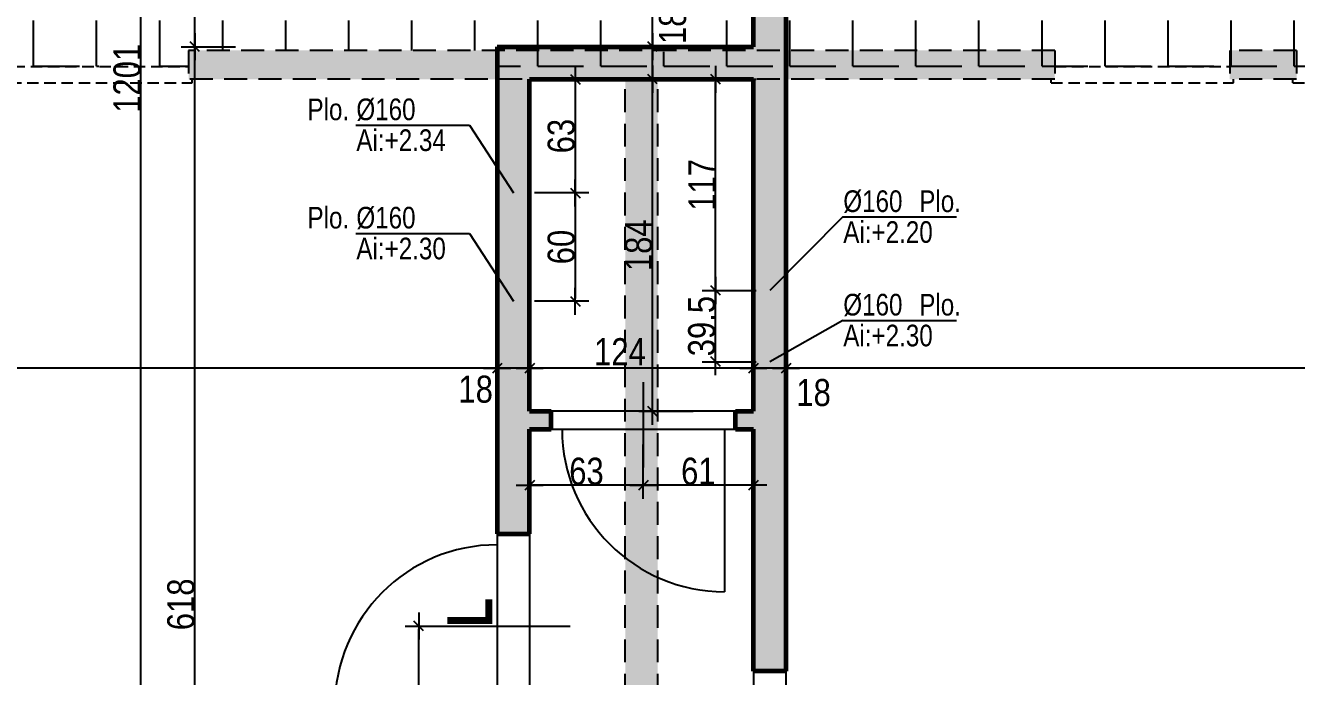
# Model space of a CAD drawing. Header units: centimetres. Extents: x 26018 to 82487, y -36363 to -12761.
# Drawn here: x 68344 to 69048, y -21677 to -21317 of the extents above; entities that cross this region are included whole.
import ezdxf
from ezdxf.enums import TextEntityAlignment as Align

# ---------------------------------------------------------------- set-up
doc = ezdxf.new("R2010")
doc.units = ezdxf.units.CM
doc.header["$LTSCALE"] = 0.5
doc.linetypes.add('CACHEX2', pattern=[19.05, 12.7, -6.35])
doc.layers.get('DEFPOINTS').update_dxf_attribs({"linetype": 'CONTINUOUS'})
for name, color, linetype in [('01_cote_gen', 4, 'CONTINUOUS'), ('01_linteaux', 2, 'CONTINUOUS'), ('01_murs_sup', 2, 'CACHEX2'), ('01_poch_murs', 253, 'CONTINUOUS'), ('01_resv', 32, 'CONTINUOUS'), ('01_texte', 230, 'CONTINUOUS'), ('AA_COTES', 2, 'CONTINUOUS')]:
    doc.layers.add(name, color=color, linetype=linetype)
doc.layers.add('01_murs_coup', color=5, linetype='CONTINUOUS', lineweight=60)
doc.styles.add('impact', font='impact.ttf')
doc.styles.add('MATTE_TXT', font='arial.ttf')
doc.styles.add('STYLE2', font='ARIALN.TTF')
doc.dimstyles.new('JB50', dxfattribs={"dimscale": 0.1, "dimtxt": 150, "dimasz": 15, "dimexe": 0.1, "dimexo": 0.1, "dimgap": 0.09, "dimtad": 1, "dimdec": 1, "dimdsep": 46, "dimtxsty": 'STYLE2', "dimblk1": 'BOND_G', "dimblk2": 'BOND_D', "dimsah": 1, "dimcen": 1.5, "dimdle": 0.01, "dimse1": 1, "dimse2": 1, "dimclrd": 4, "dimclre": 2, "dimclrt": 6, "dimazin": 2, "dimtfac": 2.333333, "dimtdec": 1, "dimtix": 1, "dimtmove": 2, "dimatfit": 3, "dimldrblk": 'BOND_G', "dimfxl": 1, "dimtolj": 1, "dimtzin": 0, "dimarcsym": 0})

# ---------------------------------------------------------------- blocks, each defined once
blk = doc.blocks.new('BOND_G')
at = {"layer": 'AA_COTES', "color": 0}
for p, q in [((0, -5), (0, 15)), ((5, 0), (-5, 0)), ((1.77, 1.77), (-1.77, -1.77))]:
    blk.add_line(p, q, dxfattribs=at)
blk = doc.blocks.new('BOND_D')
at = {"layer": 'AA_COTES', "color": 0}
for p, q in [((0, 5), (0, -15)), ((5, 0), (-5, 0)), ((-1.77, -1.77), (1.77, 1.77))]:
    blk.add_line(p, q, dxfattribs=at)
blk = doc.blocks.new('*D5642')
at = {"layer": '01_cote_gen', "color": 4, "lineweight": -2, "ltscale": 2, "transparency": 16777216}
blk.add_line((69434.61, -21506.5), (68766.61, -21506.5), dxfattribs=at)
at = {"layer": 'DEFPOINTS', "color": 0, "ltscale": 2}
for p in [(68765.11, -21506.5), (68765.11, -21529), (69436.11, -21529)]:
    blk.add_point(p, dxfattribs=at)
at = {"layer": '01_cote_gen', "color": 4, "lineweight": -2, "ltscale": 2, "transparency": 16777216, "xscale": 1.5, "yscale": 1.5, "zscale": 1.5, "rotation": 180}
blk.add_blockref('BOND_D', (68765.11, -21506.5), dxfattribs=at)
at = {"layer": '01_cote_gen', "color": 4, "lineweight": -2, "ltscale": 2, "transparency": 16777216, "xscale": 1.5, "yscale": 1.5, "zscale": 1.5}
blk.add_blockref('BOND_G', (69436.11, -21506.5), dxfattribs=at)
at = {"layer": '01_cote_gen', "color": 6, "ltscale": 2, "transparency": 16777216, "insert": (69100.61, -21498.83), "char_height": 15, "attachment_point": 5, "style": 'STYLE2'}
blk.add_mtext('\\A1;671', dxfattribs=at)
blk = doc.blocks.new('*D5643')
at = {"layer": '01_cote_gen', "color": 4, "lineweight": -2, "ltscale": 2, "transparency": 16777216}
blk.add_line((68763.61, -21506.5), (68748.61, -21506.5), dxfattribs=at)
at = {"layer": 'DEFPOINTS', "color": 0, "ltscale": 2}
for p in [(68747.11, -21506.5), (68747.11, -21561), (68765.11, -21561)]:
    blk.add_point(p, dxfattribs=at)
at = {"layer": '01_cote_gen', "color": 4, "lineweight": -2, "ltscale": 2, "transparency": 16777216, "xscale": 1.5, "yscale": 1.5, "zscale": 1.5, "rotation": 180}
blk.add_blockref('BOND_D', (68747.11, -21506.5), dxfattribs=at)
at = {"layer": '01_cote_gen', "color": 4, "lineweight": -2, "ltscale": 2, "transparency": 16777216, "xscale": 1.5, "yscale": 1.5, "zscale": 1.5}
blk.add_blockref('BOND_G', (68765.11, -21506.5), dxfattribs=at)
at = {"layer": '01_cote_gen', "color": 6, "ltscale": 2, "transparency": 16777216, "insert": (68780.46, -21520.05), "char_height": 15, "attachment_point": 5, "style": 'STYLE2'}
blk.add_mtext('\\A1;18', dxfattribs=at)
blk = doc.blocks.new('*D5644')
at = {"layer": '01_cote_gen', "color": 4, "lineweight": -2, "ltscale": 2, "transparency": 16777216}
blk.add_line((68745.61, -21506.5), (68624.61, -21506.5), dxfattribs=at)
at = {"layer": 'DEFPOINTS', "color": 0, "ltscale": 2}
for p in [(68623.11, -21470.7), (68623.11, -21506.5), (68747.11, -21561)]:
    blk.add_point(p, dxfattribs=at)
at = {"layer": '01_cote_gen', "color": 4, "lineweight": -2, "ltscale": 2, "transparency": 16777216, "xscale": 1.5, "yscale": 1.5, "zscale": 1.5, "rotation": 180}
blk.add_blockref('BOND_D', (68623.11, -21506.5), dxfattribs=at)
at = {"layer": '01_cote_gen', "color": 4, "lineweight": -2, "ltscale": 2, "transparency": 16777216, "xscale": 1.5, "yscale": 1.5, "zscale": 1.5}
blk.add_blockref('BOND_G', (68747.11, -21506.5), dxfattribs=at)
at = {"layer": '01_cote_gen', "color": 6, "ltscale": 2, "transparency": 16777216, "insert": (68673.15, -21497.33), "char_height": 15, "attachment_point": 5, "style": 'STYLE2'}
blk.add_mtext('\\A1;124', dxfattribs=at)
blk = doc.blocks.new('*D5645')
at = {"layer": '01_cote_gen', "color": 4, "lineweight": -2, "ltscale": 2, "transparency": 16777216}
blk.add_line((68621.61, -21506.5), (68606.61, -21506.5), dxfattribs=at)
at = {"layer": 'DEFPOINTS', "color": 0, "ltscale": 2}
for p in [(68623.11, -21470.7), (68605.11, -21489.5), (68605.11, -21506.5)]:
    blk.add_point(p, dxfattribs=at)
at = {"layer": '01_cote_gen', "color": 4, "lineweight": -2, "ltscale": 2, "transparency": 16777216, "xscale": 1.5, "yscale": 1.5, "zscale": 1.5, "rotation": 180}
blk.add_blockref('BOND_D', (68605.11, -21506.5), dxfattribs=at)
at = {"layer": '01_cote_gen', "color": 4, "lineweight": -2, "ltscale": 2, "transparency": 16777216, "xscale": 1.5, "yscale": 1.5, "zscale": 1.5}
blk.add_blockref('BOND_G', (68623.11, -21506.5), dxfattribs=at)
at = {"layer": '01_cote_gen', "color": 6, "ltscale": 2, "transparency": 16777216, "insert": (68593.2, -21518.18), "char_height": 15, "attachment_point": 5, "style": 'STYLE2'}
blk.add_mtext('\\A1;18', dxfattribs=at)
blk = doc.blocks.new('*D5646')
at = {"layer": '01_cote_gen', "color": 4, "lineweight": -2, "ltscale": 2, "transparency": 16777216}
blk.add_line((68603.61, -21506.5), (67935.61, -21506.5), dxfattribs=at)
at = {"layer": 'DEFPOINTS', "color": 0, "ltscale": 2}
for p in [(67934.11, -21489.5), (68605.11, -21489.5), (67934.11, -21506.5)]:
    blk.add_point(p, dxfattribs=at)
at = {"layer": '01_cote_gen', "color": 4, "lineweight": -2, "ltscale": 2, "transparency": 16777216, "xscale": 1.5, "yscale": 1.5, "zscale": 1.5, "rotation": 180}
blk.add_blockref('BOND_D', (67934.11, -21506.5), dxfattribs=at)
at = {"layer": '01_cote_gen', "color": 4, "lineweight": -2, "ltscale": 2, "transparency": 16777216, "xscale": 1.5, "yscale": 1.5, "zscale": 1.5}
blk.add_blockref('BOND_G', (68605.11, -21506.5), dxfattribs=at)
at = {"layer": '01_cote_gen', "color": 6, "ltscale": 2, "transparency": 16777216, "insert": (68269.61, -21498.83), "char_height": 15, "attachment_point": 5, "style": 'STYLE2'}
blk.add_mtext('\\A1;671', dxfattribs=at)
blk = doc.blocks.new('*D5656')
at = {"layer": '01_cote_gen', "color": 4, "lineweight": -2, "transparency": 16777216}
blk.add_line((68561.68, -21944.82), (68561.68, -21650.83), dxfattribs=at)
at = {"layer": 'DEFPOINTS', "color": 0}
for p in [(68561.68, -21649.33), (68582.71, -21649.33), (68605.11, -21946.32)]:
    blk.add_point(p, dxfattribs=at)
at = {"layer": '01_cote_gen', "color": 4, "lineweight": -2, "transparency": 16777216, "xscale": 1.5, "yscale": 1.5, "zscale": 1.5}
for name, p, rotation in [('BOND_D', (68561.68, -21649.33), 90), ('BOND_G', (68561.68, -21946.32), 270)]:
    blk.add_blockref(name, p, dxfattribs=dict(at, rotation=rotation))
at = {"layer": '01_cote_gen', "color": 6, "transparency": 16777216, "insert": (68553.22, -21766.69), "char_height": 15, "attachment_point": 5, "rotation": 90, "style": 'STYLE2'}
blk.add_mtext('\\A1;297', dxfattribs=at)
blk = doc.blocks.new('*D5892')
at = {"layer": '01_cote_gen', "color": 4, "lineweight": -2, "transparency": 16777216}
blk.add_line((68407.74, -21944.82), (68407.74, -20746.83), dxfattribs=at)
at = {"layer": 'DEFPOINTS', "color": 0}
for p in [(68407.74, -20745.33), (68498.11, -20745.33), (68479.99, -21946.32)]:
    blk.add_point(p, dxfattribs=at)
at = {"layer": '01_cote_gen', "color": 4, "lineweight": -2, "transparency": 16777216, "xscale": 1.5, "yscale": 1.5, "zscale": 1.5}
for name, p, rotation in [('BOND_D', (68407.74, -20745.33), 90), ('BOND_G', (68407.74, -21946.32), 270)]:
    blk.add_blockref(name, p, dxfattribs=dict(at, rotation=rotation))
at = {"layer": '01_cote_gen', "color": 6, "transparency": 16777216, "insert": (68400.07, -21345.83), "char_height": 15, "attachment_point": 5, "rotation": 90, "style": 'STYLE2'}
blk.add_mtext('\\A1;1201', dxfattribs=at)
blk = doc.blocks.new('*D5895')
at = {"layer": '01_cote_gen', "color": 4, "lineweight": -2, "transparency": 16777216}
blk.add_line((68437.58, -21944.82), (68437.58, -21329.83), dxfattribs=at)
at = {"layer": 'DEFPOINTS', "color": 0}
for p in [(68437.58, -21328.33), (68605.11, -21328.33), (68458.95, -21946.32)]:
    blk.add_point(p, dxfattribs=at)
at = {"layer": '01_cote_gen', "color": 4, "lineweight": -2, "transparency": 16777216, "xscale": 1.5, "yscale": 1.5, "zscale": 1.5}
for name, p, rotation in [('BOND_D', (68437.58, -21328.33), 90), ('BOND_G', (68437.58, -21946.32), 270)]:
    blk.add_blockref(name, p, dxfattribs=dict(at, rotation=rotation))
at = {"layer": '01_cote_gen', "color": 6, "transparency": 16777216, "insert": (68429.91, -21637.33), "char_height": 15, "attachment_point": 5, "rotation": 90, "style": 'STYLE2'}
blk.add_mtext('\\A1;618', dxfattribs=at)
blk = doc.blocks.new('*D5896')
at = {"layer": '01_cote_gen', "color": 4, "lineweight": -2, "transparency": 16777216}
blk.add_line((68437.58, -21326.83), (68437.58, -20746.83), dxfattribs=at)
at = {"layer": 'DEFPOINTS', "color": 0}
for p in [(68437.58, -20745.33), (68498.11, -20745.33), (68460.08, -21328.33)]:
    blk.add_point(p, dxfattribs=at)
at = {"layer": '01_cote_gen', "color": 4, "lineweight": -2, "transparency": 16777216, "xscale": 1.5, "yscale": 1.5, "zscale": 1.5}
for name, p, rotation in [('BOND_D', (68437.58, -20745.33), 90), ('BOND_G', (68437.58, -21328.33), 270)]:
    blk.add_blockref(name, p, dxfattribs=dict(at, rotation=rotation))
at = {"layer": '01_cote_gen', "color": 6, "transparency": 16777216, "insert": (68429.91, -21036.83), "char_height": 15, "attachment_point": 5, "rotation": 90, "style": 'STYLE2'}
blk.add_mtext('\\A1;583', dxfattribs=at)
blk = doc.blocks.new('*D5897')
at = {"layer": '01_cote_gen', "color": 4, "lineweight": -2, "transparency": 16777216}
blk.add_line((68691.21, -21344.83), (68691.21, -21329.83), dxfattribs=at)
at = {"layer": 'DEFPOINTS', "color": 0}
for p in [(68691.21, -21328.33), (68699.38, -21328.33), (68699.38, -21346.33)]:
    blk.add_point(p, dxfattribs=at)
at = {"layer": '01_cote_gen', "color": 4, "lineweight": -2, "transparency": 16777216, "xscale": 1.5, "yscale": 1.5, "zscale": 1.5}
for name, p, rotation in [('BOND_D', (68691.21, -21328.33), 90), ('BOND_G', (68691.21, -21346.33), 270)]:
    blk.add_blockref(name, p, dxfattribs=dict(at, rotation=rotation))
at = {"layer": '01_cote_gen', "color": 6, "transparency": 16777216, "insert": (68702.36, -21317.31), "char_height": 15, "attachment_point": 5, "rotation": 90, "style": 'STYLE2'}
blk.add_mtext('\\A1;18', dxfattribs=at)
blk = doc.blocks.new('*D5898')
at = {"layer": '01_cote_gen', "color": 4, "lineweight": -2, "transparency": 16777216}
blk.add_line((68691.21, -21326.83), (68691.21, -20746.83), dxfattribs=at)
at = {"layer": 'DEFPOINTS', "color": 0}
for p in [(68686.55, -20745.33), (68691.21, -20745.33), (68713.71, -21328.33)]:
    blk.add_point(p, dxfattribs=at)
at = {"layer": '01_cote_gen', "color": 4, "lineweight": -2, "transparency": 16777216, "xscale": 1.5, "yscale": 1.5, "zscale": 1.5}
for name, p, rotation in [('BOND_D', (68691.21, -20745.33), 90), ('BOND_G', (68691.21, -21328.33), 270)]:
    blk.add_blockref(name, p, dxfattribs=dict(at, rotation=rotation))
at = {"layer": '01_cote_gen', "color": 6, "transparency": 16777216, "insert": (68683.55, -21036.83), "char_height": 15, "attachment_point": 5, "rotation": 90, "style": 'STYLE2'}
blk.add_mtext('\\A1;583', dxfattribs=at)
blk = doc.blocks.new('*D5899')
at = {"layer": '01_cote_gen', "color": 4, "lineweight": -2, "transparency": 16777216}
blk.add_line((68745.61, -21571.33), (68687.61, -21571.33), dxfattribs=at)
at = {"layer": 'DEFPOINTS', "color": 0}
for p in [(68747.11, -21540.33), (68686.11, -21548.39), (68686.11, -21571.33)]:
    blk.add_point(p, dxfattribs=at)
at = {"layer": '01_cote_gen', "color": 4, "lineweight": -2, "transparency": 16777216, "xscale": 1.5, "yscale": 1.5, "zscale": 1.5, "rotation": 180}
blk.add_blockref('BOND_D', (68686.11, -21571.33), dxfattribs=at)
at = {"layer": '01_cote_gen', "color": 4, "lineweight": -2, "transparency": 16777216, "xscale": 1.5, "yscale": 1.5, "zscale": 1.5}
blk.add_blockref('BOND_G', (68747.11, -21571.33), dxfattribs=at)
at = {"layer": '01_cote_gen', "color": 6, "transparency": 16777216, "insert": (68716.61, -21563.66), "char_height": 15, "attachment_point": 5, "style": 'STYLE2'}
blk.add_mtext('\\A1;61', dxfattribs=at)
blk = doc.blocks.new('*D5900')
at = {"layer": '01_cote_gen', "color": 4, "lineweight": -2, "transparency": 16777216}
blk.add_line((68691.21, -21528.83), (68691.21, -21347.83), dxfattribs=at)
at = {"layer": 'DEFPOINTS', "color": 0}
for p in [(68691.21, -21346.33), (68713.71, -21346.33), (68700.73, -21530.33)]:
    blk.add_point(p, dxfattribs=at)
at = {"layer": '01_cote_gen', "color": 4, "lineweight": -2, "transparency": 16777216, "xscale": 1.5, "yscale": 1.5, "zscale": 1.5}
for name, p, rotation in [('BOND_D', (68691.21, -21346.33), 90), ('BOND_G', (68691.21, -21530.33), 270)]:
    blk.add_blockref(name, p, dxfattribs=dict(at, rotation=rotation))
at = {"layer": '01_cote_gen', "color": 6, "transparency": 16777216, "insert": (68683.55, -21438.33), "char_height": 15, "attachment_point": 5, "rotation": 90, "style": 'STYLE2'}
blk.add_mtext('\\A1;184', dxfattribs=at)
blk = doc.blocks.new('*D5901')
at = {"layer": '01_cote_gen', "color": 4, "lineweight": -2, "transparency": 16777216}
blk.add_line((68684.61, -21571.33), (68624.61, -21571.33), dxfattribs=at)
at = {"layer": 'DEFPOINTS', "color": 0}
for p in [(68623.11, -21560.42), (68686.11, -21560.42), (68623.11, -21571.33)]:
    blk.add_point(p, dxfattribs=at)
at = {"layer": '01_cote_gen', "color": 4, "lineweight": -2, "transparency": 16777216, "xscale": 1.5, "yscale": 1.5, "zscale": 1.5, "rotation": 180}
blk.add_blockref('BOND_D', (68623.11, -21571.33), dxfattribs=at)
at = {"layer": '01_cote_gen', "color": 4, "lineweight": -2, "transparency": 16777216, "xscale": 1.5, "yscale": 1.5, "zscale": 1.5}
blk.add_blockref('BOND_G', (68686.11, -21571.33), dxfattribs=at)
at = {"layer": '01_cote_gen', "color": 6, "transparency": 16777216, "insert": (68654.61, -21563.66), "char_height": 15, "attachment_point": 5, "style": 'STYLE2'}
blk.add_mtext('\\A1;63', dxfattribs=at)
blk = doc.blocks.new('*D6647')
at = {"layer": '01_resv', "color": 4, "lineweight": -2, "transparency": 16777216}
blk.add_line((68648.37, -21347.89), (68648.37, -21407.84), dxfattribs=at)
at = {"layer": 'DEFPOINTS', "color": 0}
for p in [(68623.11, -21346.39), (68614.17, -21409.34), (68648.37, -21409.34)]:
    blk.add_point(p, dxfattribs=at)
at = {"layer": '01_resv', "color": 4, "lineweight": -2, "transparency": 16777216, "xscale": 1.5, "yscale": 1.5, "zscale": 1.5}
for name, p, rotation in [('BOND_G', (68648.37, -21346.39), 90), ('BOND_D', (68648.37, -21409.34), 270)]:
    blk.add_blockref(name, p, dxfattribs=dict(at, rotation=rotation))
at = {"layer": '01_resv', "color": 6, "transparency": 16777216, "insert": (68640.7, -21377.87), "char_height": 15, "attachment_point": 5, "rotation": 90, "style": 'STYLE2'}
blk.add_mtext('\\A1;63', dxfattribs=at)
blk = doc.blocks.new('*D6648')
at = {"layer": '01_resv', "color": 4, "lineweight": -2, "transparency": 16777216}
blk.add_line((68648.37, -21410.84), (68648.37, -21467.86), dxfattribs=at)
at = {"layer": 'DEFPOINTS', "color": 0}
for p in [(68625.87, -21409.34), (68614.17, -21469.36), (68648.37, -21469.36)]:
    blk.add_point(p, dxfattribs=at)
at = {"layer": '01_resv', "color": 4, "lineweight": -2, "transparency": 16777216, "xscale": 1.5, "yscale": 1.5, "zscale": 1.5}
for name, p, rotation in [('BOND_G', (68648.37, -21409.34), 90), ('BOND_D', (68648.37, -21469.36), 270)]:
    blk.add_blockref(name, p, dxfattribs=dict(at, rotation=rotation))
at = {"layer": '01_resv', "color": 6, "transparency": 16777216, "insert": (68640.7, -21439.35), "char_height": 15, "attachment_point": 5, "rotation": 90, "style": 'STYLE2'}
blk.add_mtext('\\A1;60', dxfattribs=at)
blk = doc.blocks.new('*D6649')
at = {"layer": '01_resv', "color": 4, "lineweight": -2, "transparency": 16777216}
blk.add_line((68726.18, -21461.93), (68726.18, -21347.89), dxfattribs=at)
at = {"layer": 'DEFPOINTS', "color": 0}
for p in [(68726.18, -21346.39), (68731.11, -21346.39), (68756.25, -21463.43)]:
    blk.add_point(p, dxfattribs=at)
at = {"layer": '01_resv', "color": 4, "lineweight": -2, "transparency": 16777216, "xscale": 1.5, "yscale": 1.5, "zscale": 1.5}
for name, p, rotation in [('BOND_D', (68726.18, -21346.39), 90), ('BOND_G', (68726.18, -21463.43), 270)]:
    blk.add_blockref(name, p, dxfattribs=dict(at, rotation=rotation))
at = {"layer": '01_resv', "color": 6, "transparency": 16777216, "insert": (68718.64, -21404.91), "char_height": 15, "attachment_point": 5, "rotation": 90, "style": 'STYLE2'}
blk.add_mtext('\\A1;117', dxfattribs=at)
blk = doc.blocks.new('*D6650')
at = {"layer": '01_resv', "color": 4, "lineweight": -2, "transparency": 16777216}
blk.add_line((68726.18, -21501.38), (68726.18, -21464.93), dxfattribs=at)
at = {"layer": 'DEFPOINTS', "color": 0}
for p in [(68726.18, -21463.43), (68736.87, -21463.43), (68756.25, -21502.88)]:
    blk.add_point(p, dxfattribs=at)
at = {"layer": '01_resv', "color": 4, "lineweight": -2, "transparency": 16777216, "xscale": 1.5, "yscale": 1.5, "zscale": 1.5}
for name, p, rotation in [('BOND_D', (68726.18, -21463.43), 90), ('BOND_G', (68726.18, -21502.88), 270)]:
    blk.add_blockref(name, p, dxfattribs=dict(at, rotation=rotation))
at = {"layer": '01_resv', "color": 6, "transparency": 16777216, "insert": (68718.52, -21483.15), "char_height": 15, "attachment_point": 5, "rotation": 90, "style": 'STYLE2'}
blk.add_mtext('\\A1;39.5', dxfattribs=at)

msp = doc.modelspace()

# ---------------------------------------------------------------- hatches: boundary and pattern name
at = {"layer": '01_murs_sup'}
h = msp.add_hatch(dxfattribs=at)
h.set_pattern_fill('DASH', color=256, scale=2.5, angle=45)
h.set_pattern_definition([(45, (-9539.843, 1e-08), (9e-16, 11.22532015), [7.9375, -7.9375])])
h.paths.add_polyline_path([(68337.11, -21330.388), (68263.11, -21330.388), (68263.11, -21346.388), (68337.11, -21346.388)])
h.paths.add_polyline_path([(68914.11, -21330.389), (68434.11, -21330.388), (68434.11, -21346.388), (68676.108, -21346.389), (68676.108, -22031.389), (68605.149, -22031.388), (68605.146, -22072.34), (68623.113, -22072.341), (68623.113, -22049.341), (68782.112, -22049.341), (68782.112, -22225.397), (68747.109, -22225.391), (68747.109, -22371.33), (68765.109, -22371.329), (68765.109, -22243.392), (68800.112, -22243.391), (68800.112, -22031.389), (68694.108, -22031.389), (68694.108, -21346.389), (68914.11, -21346.389)])
h.paths.add_polyline_path([(69048.11, -21330.389), (69011.11, -21330.389), (69011.11, -21346.389), (69048.11, -21346.389)])
h.paths.add_polyline_path([(69452.108, -21330.39), (69230.11, -21330.389), (69230.11, -21346.389), (69436.108, -21346.389), (69436.108, -21572.331), (69452.108, -21572.331)])
at = {"layer": '01_poch_murs'}
h = msp.add_hatch(dxfattribs=at)
h.set_pattern_fill('ANGLE', color=256, scale=5)
h.set_pattern_definition([(0, (0, 0), (0, 34.925), [25.4, -9.525]), (90, (0, 0), (-34.925, 2e-15), [25.4, -9.525])])
edge = h.paths.add_edge_path()
edge.add_line((69452.108, -20733.903), (69444.266, -20737.196))
edge.add_arc((69442.422, -20737.971), 2, -180, 22.780599, ccw=False)
edge.add_arc((69442.422, -20737.971), 2, 22.780599, 180, ccw=False)
edge.add_line((69444.266, -20737.196), (69452.108, -20733.903))
edge.add_line((69452.108, -20733.903), (69452.108, -20745.333))
edge.add_line((69452.108, -20745.333), (69302.107, -20745.333))
edge.add_line((69302.107, -20745.333), (69120.107, -20745.333))
edge.add_line((69120.107, -20745.333), (69011.107, -20745.333))
edge.add_line((69011.107, -20745.333), (68914.107, -20745.316))
edge.add_line((68914.107, -20745.316), (68737.107, -20745.351))
edge.add_line((68737.107, -20745.351), (68737.107, -20745.333))
edge.add_line((68737.107, -20745.333), (68747.11, -20745.333))
edge.add_line((68747.11, -20745.333), (68747.109, -21328.333))
edge.add_line((68747.109, -21328.333), (68605.113, -21328.333))
edge.add_line((68605.113, -21328.333), (68605.113, -21346.388))
edge.add_line((68605.113, -21346.388), (68623.113, -21346.388))
edge.add_line((68623.113, -21346.388), (68623.113, -21346.333))
edge.add_line((68623.113, -21346.333), (68747.109, -21346.333))
edge.add_line((68747.109, -21346.333), (68912.111, -21346.388))
edge.add_line((68912.111, -21346.388), (68912.111, -21348.388))
edge.add_line((68912.111, -21348.388), (69013.11, -21348.388))
edge.add_line((69013.11, -21348.388), (69013.11, -21346.389))
edge.add_line((69013.11, -21346.389), (69046.111, -21346.389))
edge.add_line((69046.111, -21346.389), (69046.111, -21348.388))
edge.add_line((69046.111, -21348.388), (69232.111, -21348.388))
edge.add_line((69232.111, -21348.388), (69232.111, -21346.389))
edge.add_line((69232.111, -21346.389), (69436.108, -21346.389))
edge.add_line((69436.108, -21346.389), (69436.108, -21340.331))
edge.add_line((69436.108, -21340.331), (69452.108, -21340.331))
edge.add_line((69452.108, -21340.331), (69436.108, -21330.39))
edge.add_line((69436.108, -21330.39), (69436.108, -21148.331))
edge.add_line((69436.108, -21148.331), (69436.108, -21022.331))
edge.add_line((69436.108, -21022.331), (69436.108, -20925.331))
edge.add_line((69436.108, -20925.331), (69436.108, -20745.333))
edge.add_line((69436.108, -20745.333), (69452.108, -20733.903))
h.paths.add_polyline_path([(68415.605, -21368.021), (68415.605, -21322.295), (68384.377, -21322.295), (68384.377, -21368.021)])
h.paths.add_polyline_path([(68445.443, -21054.852), (68445.443, -21018.682), (68414.215, -21018.682), (68414.215, -21054.852)], flags=16)
h.paths.add_polyline_path([(68717.891, -21331.15), (68717.891, -21304.537), (68686.663, -21304.537), (68686.663, -21331.15)], flags=16)
h.paths.add_polyline_path([(68699.077, -21054.852), (68699.077, -21018.682), (68667.849, -21018.682), (68667.849, -21054.852)], flags=16)
h.paths.add_polyline_path([(67932.537, -20853.945), (67959.15, -20853.945), (67959.15, -20822.717), (67932.537, -20822.717)])
h.paths.add_polyline_path([(68322.591, -20834.886), (68358.761, -20834.886), (68358.761, -20803.659), (68322.591, -20803.659)], flags=16)
h.paths.add_polyline_path([(68707.62, -20764.075), (68741.413, -20764.075), (68741.413, -20745.461), (68707.62, -20745.461)], flags=16)
h.paths.add_polyline_path([(68373.879, -20763.364), (68407.672, -20763.364), (68407.672, -20744.75), (68373.879, -20744.75)])
h.paths.add_polyline_path([(68039.62, -20764.098), (68073.413, -20764.098), (68073.413, -20745.484), (68039.62, -20745.484)], flags=16)
h.paths.add_polyline_path([(67953.657, -20949.984), (67953.657, -20923.649), (67935.043, -20923.649), (67935.043, -20949.984)], flags=16)
h.paths.add_polyline_path([(69268.993, -20771.015), (69268.993, -20744.402), (69237.766, -20744.402), (69237.766, -20771.015)], flags=16)
h.paths.add_polyline_path([(68742.274, -20834.886), (68768.887, -20834.886), (68768.887, -20803.659), (68742.274, -20803.659)], flags=16)
h.paths.add_polyline_path([(69083.811, -20834.886), (69119.98, -20834.886), (69119.98, -20803.659), (69083.811, -20803.659)], flags=16)
h.paths.add_polyline_path([(69410.032, -20855.757), (69436.645, -20855.757), (69436.645, -20824.529), (69410.032, -20824.529)], flags=16)
h.paths.add_polyline_path([(69272.62, -20764.055), (69306.413, -20764.055), (69306.413, -20745.441), (69272.62, -20745.441)], flags=16)
h.paths.add_polyline_path([(68981.62, -20764.065), (69015.413, -20764.065), (69015.413, -20745.451), (68981.62, -20745.451)], flags=16)
edge = h.paths.add_edge_path(flags=0)
edge.add_arc((68531.135, -21067.825), 30.98, 110.756571, 138.965613)
edge.add_line((68507.766, -21047.486), (68507.766, -21038.856))
edge.add_line((68507.766, -21038.856), (68520.156, -21038.856))
edge = h.paths.add_edge_path(flags=0)
edge.add_arc((68531.135, -21067.825), 30.98, 57.402859, 69.243429)
edge.add_line((68542.114, -21038.856), (68547.825, -21038.856))
edge.add_line((68547.825, -21038.856), (68547.825, -21041.725))
edge = h.paths.add_edge_path(flags=0)
edge.add_arc((68531.135, -21067.825), 30.98, 221.034387, 232.371734)
edge.add_line((68512.22, -21092.361), (68507.766, -21092.361))
edge.add_line((68507.766, -21092.361), (68507.766, -21088.164))
edge = h.paths.add_edge_path(flags=16)
edge.add_arc((68531.135, -21067.825), 30.98, 0, 360)
h.paths.add_polyline_path([(68747.11, -20745.333), (68737.107, -20745.333), (68555.107, -20745.333), (68441.107, -20745.333), (68259.107, -20745.322), (68259.107, -20745.333), (68069.107, -20745.333), (67972.107, -20745.333), (67934.107, -20745.333), (67934.11, -20924.317), (67934.11, -21021.317), (67934.11, -21330.388), (68081.11, -21330.388), (68081.11, -21339.388), (68263.11, -21339.388), (68263.11, -21330.388), (68337.11, -21330.388), (68337.11, -21339.388), (68434.11, -21339.388), (68434.11, -21330.388), (68605.113, -21330.388), (68605.113, -21328.333), (68747.109, -21328.333)])
edge = h.paths.add_edge_path(flags=16)
edge.add_arc((69014.387, -21067.825), 30.98, 110.756571, 138.965613)
edge.add_line((68991.018, -21047.486), (68991.018, -21038.856))
edge.add_line((68991.018, -21038.856), (69003.408, -21038.856))
edge = h.paths.add_edge_path(flags=16)
edge.add_arc((69014.387, -21067.825), 30.98, 57.402859, 69.243429)
edge.add_line((69025.366, -21038.856), (69031.077, -21038.856))
edge.add_line((69031.077, -21038.856), (69031.077, -21041.725))
edge = h.paths.add_edge_path(flags=16)
edge.add_arc((69014.387, -21067.825), 30.98, 221.034387, 232.371734)
edge.add_line((68995.472, -21092.361), (68991.018, -21092.361))
edge.add_line((68991.018, -21092.361), (68991.018, -21088.164))
h = msp.add_hatch(color=256, dxfattribs=at)
h.dxf.hatch_style = 1
h.paths.add_polyline_path([(67934.107, -20745.333), (67918.107, -20745.334), (67918.11, -20924.317), (67934.11, -20924.317)])
h.paths.add_polyline_path([(67934.11, -21021.317), (67918.11, -21021.317), (67918.11, -21348.324), (67934.11, -21348.324)])
h.paths.add_polyline_path([(68623.113, -21346.333), (68747.109, -21346.333), (68747.109, -21530.333), (68737.109, -21530.333), (68737.109, -21540.333), (68747.109, -21540.333), (68747.109, -21674.342), (68765.109, -21674.342), (68765.115, -20745.333), (68747.11, -20745.333), (68747.109, -21328.333), (68605.113, -21328.333), (68605.113, -21598.331), (68623.113, -21598.331), (68623.113, -21540.333), (68635.109, -21540.333), (68635.109, -21530.333), (68623.113, -21530.333)])

# ---------------------------------------------------------------- linework, layer by layer
at = {"layer": '01_linteaux'}
for p, q in [((68686.109, -21514.256), (68686.109, -21561.406)), ((68737.109, -21530.333), (68635.109, -21530.333)), ((68635.109, -21540.333), (68737.109, -21540.334)), ((68731.109, -21540.333), (68731.109, -21630.333)), ((68605.113, -21598.331), (68605.113, -21700.328)), ((68623.113, -21598.331), (68623.113, -21700.328)), ((68582.708, -21649.329), (68645.519, -21649.329)), ((68747.109, -21674.342), (68747.109, -21776.339)), ((68765.109, -21674.342), (68765.109, -21776.339))]:
    msp.add_line(p, q, dxfattribs=at)
for centre, radius, start, end in [((68731.109, -21540.333), 90, 180.000098, 270), ((68605.113, -21694.328), 89.997, 89.99948, 179.999465)]:
    msp.add_arc(centre, radius, start, end, dxfattribs=at)
at = {"layer": '01_murs_coup'}
for p, q in [((68747.109, -21328.333), (68747.11, -20745.333)), ((68765.115, -20745.333), (68765.109, -21674.342)), ((68605.113, -21328.333), (68605.113, -21598.331)), ((68605.113, -21328.333), (68747.109, -21328.333)), ((68623.113, -21346.333), (68747.109, -21346.333)), ((68623.113, -21530.333), (68623.113, -21346.333)), ((68747.109, -21530.333), (68747.109, -21346.333)), ((68623.113, -21530.333), (68635.109, -21530.333)), ((68635.109, -21540.333), (68635.109, -21530.333)), ((68737.109, -21540.333), (68737.109, -21530.333)), ((68737.109, -21530.333), (68747.109, -21530.333)), ((68623.113, -21598.331), (68623.113, -21540.333)), ((68623.113, -21540.333), (68635.109, -21540.333)), ((68737.109, -21540.333), (68747.109, -21540.333)), ((68747.109, -21674.342), (68747.109, -21540.333)), ((68605.113, -21598.331), (68623.113, -21598.331)), ((68765.109, -21674.342), (68747.109, -21674.342))]:
    msp.add_line(p, q, dxfattribs=at)
at = {"layer": '01_murs_sup', "ltscale": 2}
for p, q in [((68434.11, -21330.388), (68434.11, -21346.388)), ((68914.11, -21330.389), (68434.11, -21330.388)), ((68914.11, -21330.388), (68914.11, -21346.389)), ((69011.11, -21330.388), (69011.11, -21346.389)), ((69048.11, -21330.389), (69011.11, -21330.389)), ((69048.11, -21330.388), (69048.11, -21346.389)), ((68676.108, -21346.389), (68434.11, -21346.388)), ((68676.108, -22031.389), (68676.108, -21346.389)), ((68694.108, -22031.389), (68694.108, -21346.389)), ((68914.11, -21346.389), (68694.108, -21346.389)), ((69048.11, -21346.389), (69011.11, -21346.389))]:
    msp.add_line(p, q, dxfattribs=at)
at = {"layer": '01_murs_sup'}
for p, q in [((68337.11, -21339.388), (68434.11, -21339.388)), ((68914.11, -21339.388), (69011.11, -21339.388)), ((68335.111, -21348.388), (68436.11, -21348.388)), ((68436.11, -21348.388), (68436.11, -21346.388)), ((68912.111, -21348.388), (68912.111, -21346.388)), ((68912.111, -21348.388), (69013.11, -21348.388)), ((69013.11, -21348.388), (69013.11, -21346.388)), ((69046.111, -21348.388), (69046.111, -21346.388)), ((69046.111, -21348.388), (69232.111, -21348.388))]:
    msp.add_line(p, q, dxfattribs=at)
at = {"layer": '01_resv'}
for p, q in [((68526.826, -21371.787), (68589.774, -21371.787)), ((68589.774, -21371.787), (68614.166, -21409.342)), ((68796.65, -21422.673), (68756.252, -21463.426)), ((68796.65, -21422.673), (68859.598, -21422.673)), ((68526.83, -21431.804), (68589.777, -21431.804)), ((68589.777, -21431.804), (68614.169, -21469.359)), ((68796.65, -21480.014), (68756.252, -21502.876)), ((68796.65, -21480.014), (68859.598, -21480.014))]:
    msp.add_line(p, q, dxfattribs=at)
for points in [[(68605.194, -21401.342), (68623.136, -21401.342), (68623.137, -21417.341), (68605.196, -21417.343)], [(68747.28, -21455.426), (68765.223, -21455.426), (68765.224, -21471.424), (68747.282, -21471.426)], [(68605.198, -21461.36), (68623.139, -21461.359), (68623.14, -21477.359), (68605.199, -21477.361)], [(68747.28, -21494.877), (68765.223, -21494.877), (68765.224, -21510.876), (68747.282, -21510.877)]]:
    msp.add_solid(points, dxfattribs=at)

# ---------------------------------------------------------------- texts
at = {"layer": '01_resv', "style": 'MATTE_TXT', "width": 0.8}
for s, p in [('Plo.', (68500.002, -21372.646)), ('%%C160', (68527.094, -21372.646)), ('Ai:+2.34', (68527.094, -21389.733)), ('%%C160', (68796.918, -21423.532)), ('Plo.', (68839.022, -21423.532)), ('Plo.', (68500.005, -21432.663)), ('%%C160', (68527.097, -21432.663)), ('Ai:+2.20', (68796.918, -21440.619)), ('Ai:+2.30', (68527.097, -21449.75)), ('%%C160', (68796.917, -21480.874)), ('Plo.', (68839.022, -21480.874)), ('Ai:+2.30', (68796.917, -21497.961))]:
    msp.add_text(s, height=12, dxfattribs=at).set_placement(p, align=Align.BOTTOM_LEFT)
at = {"layer": '01_texte', "style": 'impact'}
msp.add_text('L ', height=25, rotation=90, dxfattribs=at).set_placement((68610.022, -21638.141), align=Align.BOTTOM_CENTER)

# ---------------------------------------------------------------- dimensions: what is measured, and where the dimension line sits
at = {"layer": '01_cote_gen'}
for base, p1, p2, picture, middle in [((68407.741, -20745.333), (68479.989, -21946.323), (68498.107, -20745.333), '*D5892', (68400.073, -21345.828)), ((68437.578, -20745.333), (68460.078, -21328.333), (68498.107, -20745.333), '*D5896', (68429.911, -21036.833)), ((68691.213, -20745.333), (68713.713, -21328.333), (68686.546, -20745.333), '*D5898', (68683.545, -21036.833)), ((68437.578, -21328.333), (68458.954, -21946.323), (68605.113, -21328.333), '*D5895', (68429.911, -21637.328)), ((68691.213, -21346.333), (68700.733, -21530.333), (68713.713, -21346.333), '*D5900', (68683.545, -21438.333))]:
    dim = msp.add_linear_dim(base=base, p1=p1, p2=p2, angle=90, dimstyle='JB50', dxfattribs=at)
    dim.commit()
    dim.dimension.update_dxf_attribs({"geometry": picture, "text_midpoint": middle})
for base, p1, p2, picture, middle in [((68691.213, -21328.333), (68699.379, -21346.333), (68699.379, -21328.333), '*D5897', (68702.359, -21317.312)), ((68561.684, -21649.329), (68605.113, -21946.323), (68582.708, -21649.329), '*D5656', (68553.218, -21766.691))]:
    dim = msp.add_linear_dim(base=base, p1=p1, p2=p2, angle=90, dimstyle='JB50', dxfattribs=at)
    dim.commit()
    dim.dimension.update_dxf_attribs({"geometry": picture, "text_midpoint": middle, "dimtype": 160})
at = {"layer": '01_cote_gen', "ltscale": 2}
for base, p1, p2, picture, middle in [((68605.113, -21506.5), (68623.113, -21470.7), (68605.113, -21489.5), '*D5645', (68593.197, -21518.177)), ((68623.113, -21506.5), (68747.109, -21561), (68623.113, -21470.7), '*D5644', (68673.151, -21497.333)), ((68747.109, -21506.5), (68765.11, -21561), (68747.109, -21561), '*D5643', (68780.46, -21520.049))]:
    dim = msp.add_linear_dim(base=base, p1=p1, p2=p2, dimstyle='JB50', dxfattribs=at)
    dim.commit()
    dim.dimension.update_dxf_attribs({"geometry": picture, "text_midpoint": middle, "dimtype": 160})
for base, p1, p2, picture, middle in [((67934.11, -21506.5), (68605.113, -21489.5), (67934.11, -21489.5), '*D5646', (68269.612, -21498.832)), ((68765.11, -21506.5), (69436.108, -21529), (68765.11, -21528.996), '*D5642', (69100.609, -21498.832))]:
    dim = msp.add_linear_dim(base=base, p1=p1, p2=p2, dimstyle='JB50', dxfattribs=at)
    dim.commit()
    dim.dimension.update_dxf_attribs({"geometry": picture, "text_midpoint": middle})
at = {"layer": '01_cote_gen'}
for base, p1, p2, picture, middle in [((68686.109, -21571.328), (68747.109, -21540.333), (68686.109, -21548.386), '*D5899', (68716.609, -21563.66)), ((68623.113, -21571.328), (68686.109, -21560.419), (68623.113, -21560.419), '*D5901', (68654.611, -21563.66))]:
    dim = msp.add_linear_dim(base=base, p1=p1, p2=p2, dimstyle='JB50', dxfattribs=at)
    dim.commit()
    dim.dimension.update_dxf_attribs({"geometry": picture, "text_midpoint": middle})
at = {"layer": '01_resv'}
for base, p1, p2, picture, middle in [((68648.37, -21409.342), (68623.113, -21346.388), (68614.166, -21409.342), '*D6647', (68640.702, -21377.865)), ((68726.183, -21346.389), (68756.253, -21463.426), (68731.111, -21346.389), '*D6649', (68718.643, -21404.907)), ((68648.37, -21469.36), (68625.87, -21409.342), (68614.169, -21469.36), '*D6648', (68640.702, -21439.351)), ((68726.183, -21463.426), (68756.252, -21502.877), (68736.871, -21463.426), '*D6650', (68718.515, -21483.151))]:
    dim = msp.add_linear_dim(base=base, p1=p1, p2=p2, angle=90, dimstyle='JB50', dxfattribs=at)
    dim.commit()
    dim.dimension.update_dxf_attribs({"geometry": picture, "text_midpoint": middle})

doc.saveas('drawing.dxf')
